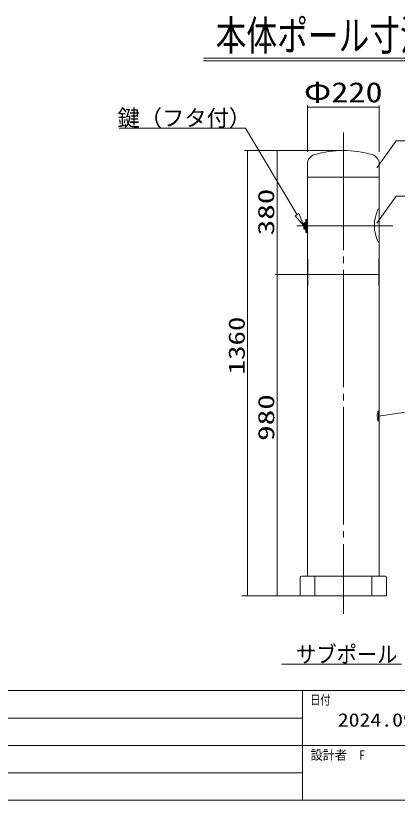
# Model space of a CAD drawing. Units: millimetres, scale not verified. Extents: x -4014 to 4014, y -2815 to 2814.
# Drawn here: x -991 to 178, y -2768 to -367 of the extents above; entities that cross this region are included whole.
import ezdxf
from ezdxf.enums import TextEntityAlignment as Align

# ---------------------------------------------------------------- set-up
doc = ezdxf.new("R2010")
doc.units = ezdxf.units.MM
doc.header["$LTSCALE"] = 20
for name, pattern in [('DASHED1', [1.8, 1.2, -0.6]), ('LONG_CHAIN', [21, 18, -1, 1, -1]), ('LONG_DOUBLE_CHAIN', [21.8, 18, -1, 0.6, -0.6, 0.6, -1])]:
    doc.linetypes.add(name, pattern=pattern)
for name, color, linetype, lineweight in [('0-1_LAYER258', 7, 'Continuous', 9), ('0-2_LAYER259', 7, 'Continuous', 9), ('0-3_LAYER262', 7, 'Continuous', 9), ('0-4_LAYER263', 7, 'Continuous', 9), ('0-5_ADD_LINE-1', 7, 'DASHED1', 9), ('0-7_LAYER265', 7, 'LONG_DOUBLE_CHAIN', 9), ('0-9_LAYER269', 7, 'Continuous', 9)]:
    doc.layers.add(name, color=color, linetype=linetype, lineweight=lineweight)
doc.styles.add('ＭＳ ゴシック', font='')
doc.styles.get('ＭＳ ゴシック').set_extended_font_data('MS Gothic')

msp = doc.modelspace()

# ---------------------------------------------------------------- linework, layer by layer
at = {"layer": '0-1_LAYER258'}
for p, q in [((-97.01, -642.41), (-97.01, -783.95)), ((-97.01, -647.41), (122.99, -647.41)), ((122.99, -642.41), (122.99, -783.95)), ((115.13, -832.98), (175.17, -750.43)), ((175.17, -750.43), (1023.82, -750.43)), ((-289.66, -779.73), (12.99, -779.73)), ((-280.78, -779.73), (-280.78, -2142.73)), ((-189.44, -779.73), (-189.44, -2142.73)), ((-194.44, -1159.73), (12.99, -1159.73)), ((-297.54, -2142.73), (12.99, -2142.73))]:
    msp.add_line(p, q, dxfattribs=at)
msp.add_lwpolyline([(115.13, -1002.57), (175.17, -920.02), (603.23, -920.02)], dxfattribs=at)
at = {"layer": '0-2_LAYER259'}
for p, q in [((-414.99, -497.5), (436.37, -497.5)), ((-414.99, -505.03), (436.37, -505.03)), ((-123.27, -972.96), (-134.7, -979.81)), ((-134.7, -979.81), (-108.54, -1010.74)), ((-108.54, -1010.74), (-123.27, -972.96)), ((-108.54, -1000.75), (-106.02, -1000.75)), ((-108.54, -1020.73), (-108.54, -1000.75)), ((-106.02, -1000.75), (-106.02, -1020.73)), ((-105.03, -1000.75), (-102.03, -1000.75)), ((-105.03, -1020.73), (-105.03, -1000.75)), ((-102.03, -990.73), (-97.02, -990.73)), ((-102.03, -990.73), (-102.03, -1030.76)), ((-99.03, -1030.76), (-99.03, -990.73)), ((-106.02, -1020.73), (-108.54, -1020.73)), ((-102.03, -1020.73), (-105.03, -1020.73)), ((-102.03, -1030.76), (-97.02, -1030.76)), ((1766.19, -1353.41), (120.98, -1592.74)), ((120.98, -1607.75), (120.98, -1577.74)), ((-176.98, -2351.65), (190.71, -2351.65))]:
    msp.add_line(p, q, dxfattribs=at)
msp.add_lwpolyline([(-129, -976.39), (-287.17, -711.23), (-673.85, -711.23)], dxfattribs=at)
for centre, radius, start, end in [((145.17, -1589.28), 27.93, 164.3912, 171.12664), ((131.81, -1585.5), 14.05, 155.35458, 164.58656), ((124.15, -1581.94), 5.6, 140.95206, 155.72936), ((121.44, -1579.72), 2.1, 117.37628, 141.4243), ((120.99, -1578.89), 1.15, 90.36338, 116.50072), ((164.59, -1592.39), 47.6, 171.02997, 180.4245), ((170.34, -1592.66), 53.35, 180.08886, 188.46319), ((144.78, -1596.27), 27.54, 188.86481, 195.95177), ((130.43, -1600.47), 12.59, 195.52023, 206.53568), ((123.11, -1604.2), 4.37, 205.67294, 225.31504), ((121.06, -1606.29), 1.45, 224.7157, 266.65494)]:
    msp.add_arc(centre, radius, start, end, dxfattribs=at)
at = {"layer": '0-3_LAYER262'}
for p, q in [((4013.64, -2432.8), (-4013.64, -2432.8)), ((-111.88, -2768.44), (-111.88, -2432.8)), ((-111.88, -2516.71), (-2209.6, -2516.71)), ((-111.88, -2600.62), (-2209.6, -2600.62)), ((4013.64, -2600.62), (-111.88, -2600.62)), ((-111.88, -2684.53), (-2209.6, -2684.53)), ((4013.64, -2768.44), (-4013.64, -2768.44))]:
    msp.add_line(p, q, dxfattribs=at)
at = {"layer": '0-4_LAYER263'}
for p, q in [((-97.01, -821.29), (-97.01, -2082.73)), ((122.99, -821.29), (122.99, -2082.73)), ((-95.16, -861.76), (121.14, -861.76)), ((-95.16, -1159.73), (121.14, -1159.73)), ((-119.51, -2086.73), (-119.51, -2142.73)), ((141.49, -2082.73), (-115.51, -2082.73)), ((-74.51, -2142.73), (-74.51, -2082.73)), ((100.49, -2142.73), (100.49, -2082.73)), ((145.49, -2086.73), (145.49, -2142.73)), ((-119.51, -2142.73), (145.49, -2142.73))]:
    msp.add_line(p, q, dxfattribs=at)
for centre, radius, start, end in [((12.99, -1092.37), 312.64, 73.521, 106.479), ((-67.01, -821.29), 30, 106.825, 180), ((92.99, -821.29), 30, 0, 73.175), ((121.14, -1009.73), 50, 87.87911, 91.6753), ((121.14, -1009.73), 50, 268.5248, 272.12089), ((-115.51, -2086.73), 4, 90, 180), ((141.49, -2086.73), 4, 0, 90)]:
    msp.add_arc(centre, radius, start, end, dxfattribs=at)
at = {"layer": '0-5_ADD_LINE-1', "linetype": 'LONG_CHAIN'}
for p, q in [((12.99, -724.58), (12.99, -2197.44)), ((-129.14, -1010.74), (164.23, -1010.74))]:
    msp.add_line(p, q, dxfattribs=at)
at = {"layer": '0-5_ADD_LINE-1'}
msp.add_line((-129.14, -1010.74), (-77.55, -1010.74), dxfattribs=at)
at = {"layer": '0-7_LAYER265'}
for p, q in [((-95.76, -1192.73), (-95.76, -1112.73)), ((121.74, -1192.73), (121.74, -1112.73))]:
    msp.add_line(p, q, dxfattribs=at)
at = {"layer": '0-9_LAYER269'}
msp.add_arc((221.38, -1009.73), 113.17, 153.79015, 206.20985, dxfattribs=at)

# ---------------------------------------------------------------- texts
at = {"layer": '0-1_LAYER258', "style": 'ＭＳ ゴシック', "width": 1.25}
msp.add_text('Φ220', height=61.58, dxfattribs=at).set_placement((-108, -650.82), align=Align.BOTTOM_LEFT)
at = {"layer": '0-1_LAYER258', "style": 'ＭＳ ゴシック'}
for s, height, width, p in [('380', 50, 1.4, (-183.91, -1039.48)), ('1360', 50.03, 1.3, (-273.89, -1465.12)), ('980', 50, 1.4, (-183.58, -1668.5))]:
    msp.add_text(s, height=height, rotation=90, dxfattribs=dict(at, width=width)).set_placement(p, align=Align.BOTTOM_LEFT)
at = {"layer": '0-2_LAYER259', "style": 'ＭＳ ゴシック'}
for s, height, width, p in [('本体ポール寸法図', 92.02, 0.75, (-378.15, -501.48)), ('サブポール', 50.61, 0.9, (-131.88, -2362.28))]:
    msp.add_text(s, height=height, dxfattribs=dict(at, width=width)).set_placement(p, align=Align.BOTTOM_LEFT)
msp.add_text('鍵（フタ付）', height=50.03, dxfattribs=at).set_placement((-678.95, -720.34), align=Align.BOTTOM_LEFT)
at = {"layer": '0-3_LAYER262', "style": 'ＭＳ ゴシック'}
for s, height, width, p in [('日付', 28.57, 0.8, (-88.55, -2483.91)), ('2024.09.06', 40.81, 1.2, (-4.09, -2555.06)), ('\u3000設計者\u3000F', 28.57, 0.95, (-124.16, -2652.83))]:
    msp.add_text(s, height=height, dxfattribs=dict(at, width=width)).set_placement(p, align=Align.BOTTOM_LEFT)

doc.saveas('drawing.dxf')
